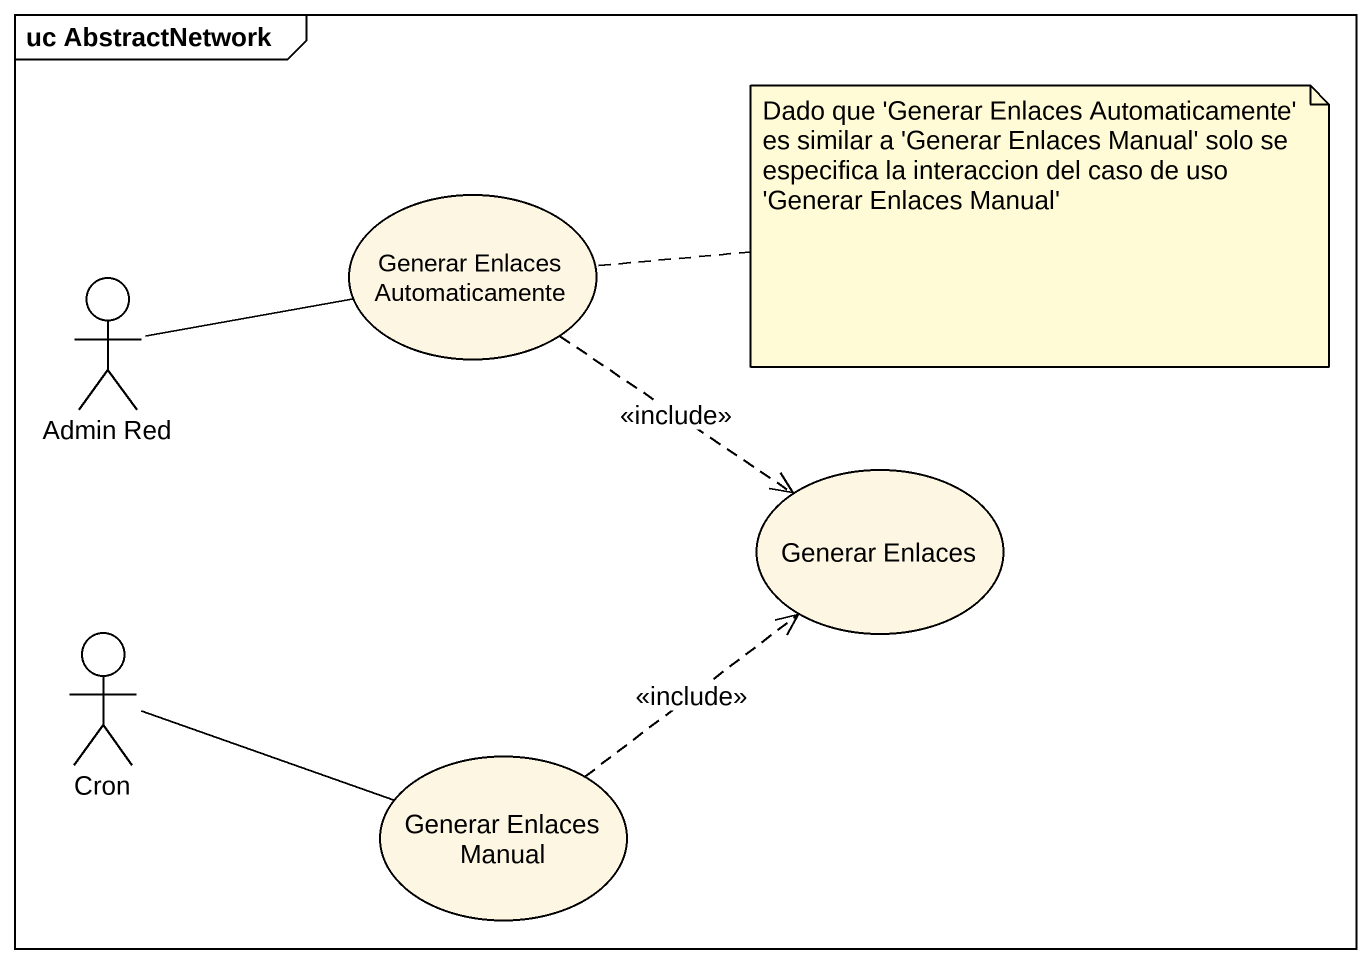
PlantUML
@startuml
mainframe uc AbstractNetwork
usecase "Generar Enlaces Automaticamente" as Generar_Enlaces
actor "Admin Red" as Admin_Red
usecase "Generar Enlaces" as Generar_Enlaces_2
actor Cron
usecase "Generar Enlaces Manual" as Generar_Enlaces_Manual
Generar_Enlaces ..> Generar_Enlaces_2 : <<include>>
Admin_Red -right- Generar_Enlaces
Cron -right- Generar_Enlaces_Manual
Generar_Enlaces_Manual .up.> Generar_Enlaces_2 : <<include>>
note right of Generar_Enlaces : Dado que 'Generar Enlaces Automaticamente' es similar a 'Generar Enlaces Manual' solo se especifica la interaccion del caso de uso 'Generar Enlaces Manual'
@enduml
